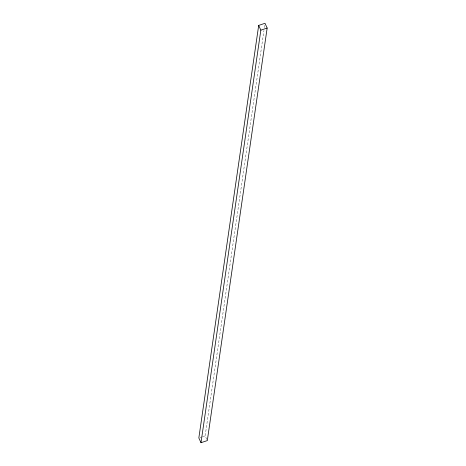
<?xml version="1.0" encoding="UTF-8"?>
<svg xmlns="http://www.w3.org/2000/svg" width="466" height="466" viewBox="0 0 466 466"><rect width="100%" height="100%" fill="white"/><g stroke="black" fill="none" stroke-linecap="round" stroke-linejoin="round"><path stroke-width="0.35" stroke-dasharray="2.33 1.75" d="M206.77 439.409L205.156 435.844L263.96 30.5M264.379 27.622L264.799 24.739M200.106 437.527L201.999 436.898M202.628 436.689L205.156 435.844"/><path stroke-width="0.7" d="M258.688 25.409L198.842 437.953L200.997 442.7L207.312 440.591L267.158 28.047L265.003 23.3L258.688 25.409L260.844 30.156L200.997 442.7M260.844 30.156L267.158 28.047"/></g></svg>
